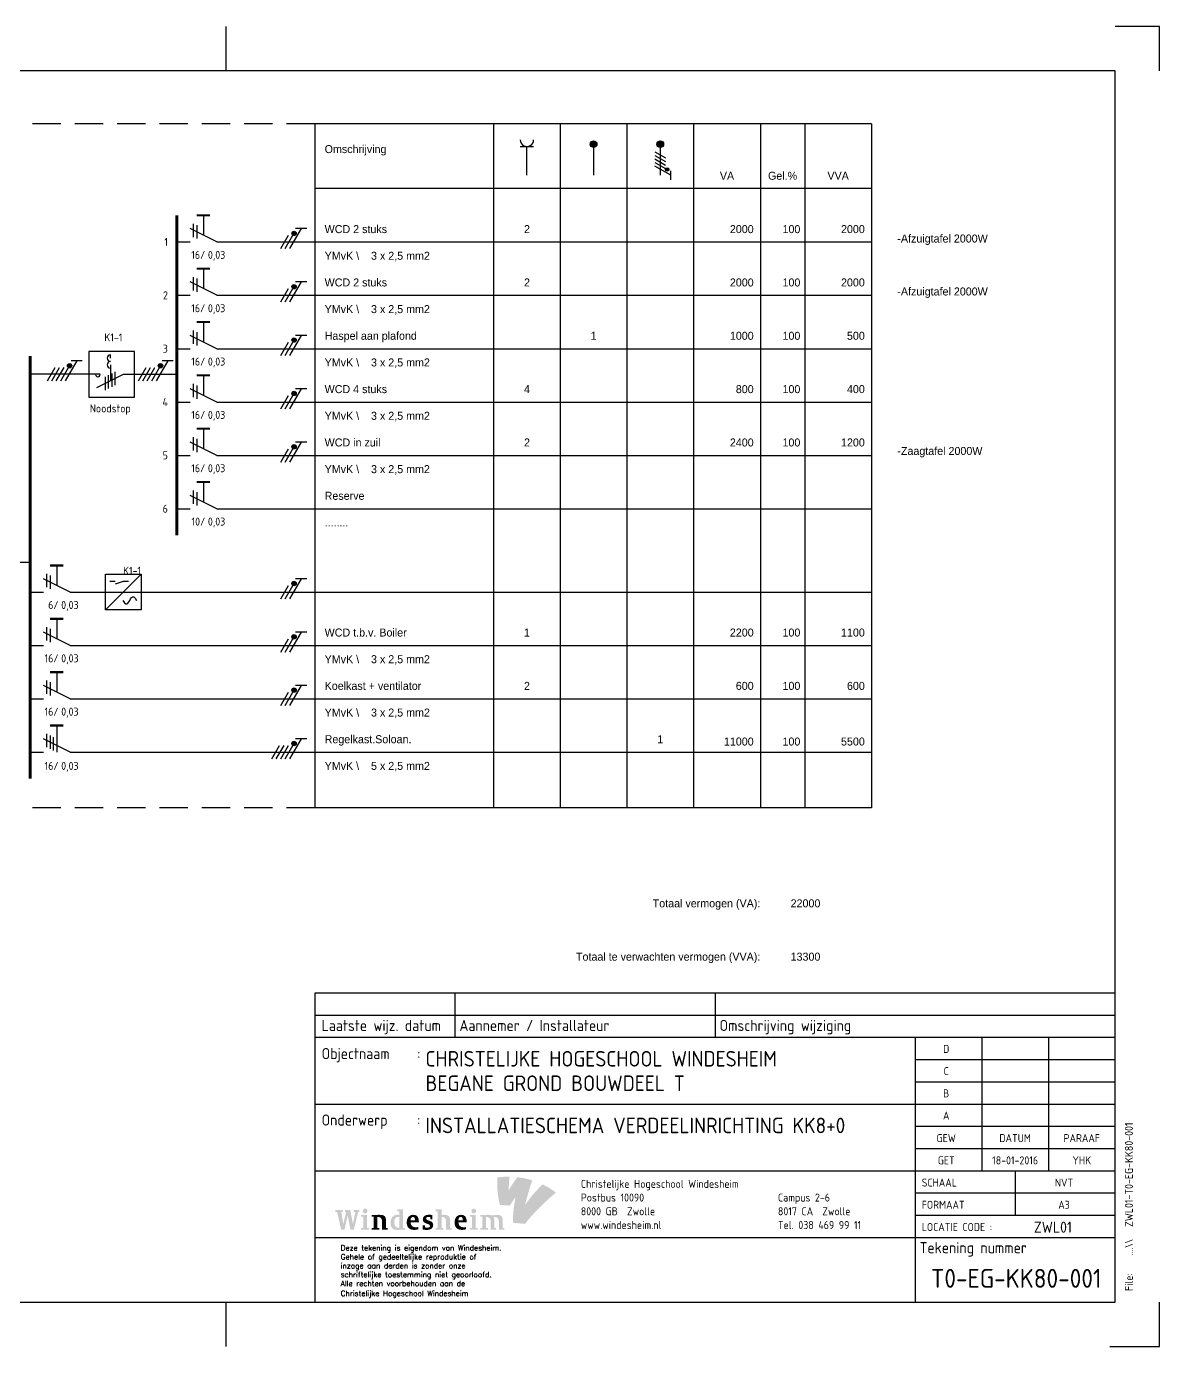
# Model space of a CAD drawing. Header units: millimetres. Extents: x 0 to 420, y 0 to 297.
# Drawn here: x 165.1 to 420, y 0 to 297 of the extents above; entities that cross this region are included whole.
import ezdxf
from ezdxf.enums import TextEntityAlignment as Align

# ---------------------------------------------------------------- set-up
doc = ezdxf.new("R2010")
doc.units = ezdxf.units.MM
doc.linetypes.add('HIDDEN', pattern=[9.525, 6.35, -3.175])
doc.layers.get('0').update_dxf_attribs({"linetype": 'CONTINUOUS'})
for name, color, linetype in [('00ATT018', 1, 'CONTINUOUS'), ('00ATT025', 2, 'CONTINUOUS'), ('00ATT035', 3, 'CONTINUOUS'), ('00ATT050', 4, 'CONTINUOUS'), ('00KAD018', 1, 'CONTINUOUS'), ('00KAD025', 2, 'CONTINUOUS'), ('00KAD070', 5, 'CONTINUOUS'), ('BL$2----_KADER', 7, 'CONTINUOUS'), ('BL$4----_STEMPEL', 7, 'CONTINUOUS'), ('EL$1----', 3, 'CONTINUOUS'), ('EL$1----__OVK1', 3, 'CONTINUOUS'), ('EL$1----_KK1+0', 3, 'CONTINUOUS'), ('EL$1----_LK2+0', 3, 'CONTINUOUS'), ('LAAG_1', 160, 'CONTINUOUS'), ('LOGO', 7, 'CONTINUOUS')]:
    doc.layers.add(name, color=color, linetype=linetype)
doc.styles.add('BURO-018', font='BUROFONT', dxfattribs={"height": 1.8})
doc.styles.add('EDU', font='ROMANS.SHX', dxfattribs={"height": 2.5})
doc.styles.add('ISO', font='isocp.shx')
doc.styles.add('STABICAD-018', font='ISOCP.SHX', dxfattribs={"height": 1.8})

# ---------------------------------------------------------------- blocks, each defined once
blk = doc.blocks.new('L1')
at = {"color": 0, "linetype": 'Continuous'}
for p, q in [((-3, 73.98), (-3, 71.48)), ((-3, 72.73), (1.5, 70.13)), ((1.5, 69.13), (-1.5, 70.87)), ((1.5, 68.13), (-1.5, 69.87))]:
    blk.add_line(p, q, dxfattribs=at)
at = {"color": 0, "linetype": 'Continuous', "const_width": 0.5}
blk.add_lwpolyline([(-1.68, 71.12, 1), (-2.18, 71.12, 1)], format="xyb", close=True, dxfattribs=at)
at = {"color": 0, "linetype": 'Continuous'}
blk.add_circle((-1.93, 71.12), 0.5, dxfattribs=at)
blk = doc.blocks.new('L3')
at = {"color": 0, "linetype": 'Continuous'}
for p, q in [((-3, 75.98), (-3, 73.48)), ((-3, 74.73), (1.5, 72.13)), ((1.5, 71.13), (-1.5, 72.87)), ((1.5, 70.13), (-1.5, 71.87)), ((1.5, 69.13), (-1.5, 70.87)), ((1.5, 68.13), (-1.5, 69.87))]:
    blk.add_line(p, q, dxfattribs=at)
at = {"color": 0, "linetype": 'Continuous', "const_width": 0.5}
blk.add_lwpolyline([(-1.68, 73.12, 1), (-2.18, 73.12, 1)], format="xyb", close=True, dxfattribs=at)
at = {"color": 0, "linetype": 'Continuous'}
blk.add_circle((-1.93, 73.12), 0.5, dxfattribs=at)
blk = doc.blocks.new('CE_070201C')
at = {"color": 0, "linetype": 'Continuous'}
for p, q in [((0.9375, 1.125), (-2.0625, 1.125)), ((-1.6875, 0.375), (1.3125, 0.375)), ((1.6875, -0.375), (-1.3125, -0.375)), ((-0.9375, -1.125), (2.0625, -1.125))]:
    blk.add_line(p, q, dxfattribs=at)
blk = doc.blocks.new('*U18')
at = {"color": 0, "linetype": 'Continuous'}
blk.add_line((0, -6), (-3, 0), dxfattribs=at)
blk.add_blockref('CE_070201C', (-1.5, -3), dxfattribs=at)
at = {"color": 0, "linetype": 'Continuous', "style": 'STABICAD-018'}
blk.add_attdef('TERMINALCLAMP1', text='', height=1.8, dxfattribs=at).set_placement((-1, 1), align=Align.RIGHT)
at = {"color": 0, "linetype": 'Continuous', "style": 'STABICAD-018', "flags": 1}
for tag in ['ARTICLECODE', 'CODING']:
    blk.add_attdef(tag, text='', height=1.8, dxfattribs=at).set_placement((0, 0), align=Align.MIDDLE)
at = {"color": 0, "linetype": 'Continuous', "style": 'STABICAD-018'}
blk.add_attdef('TERMINALCLAMP2', text='', height=1.8, dxfattribs=at).set_placement((-1, -7), align=Align.TOP_RIGHT)
blk = doc.blocks.new('KOLNR6')
at = {"color": 0, "linetype": 'Continuous'}
for p, q in [((-3.5, -1.5), (-3.5, 1.5)), ((3, 0), (-3.5, 0))]:
    blk.add_line(p, q, dxfattribs=at)
blk.add_arc((-5, 0), 1.5, 270, 90, dxfattribs=at)
blk = doc.blocks.new('KOLNR8')
at = {"color": 0, "linetype": 'Continuous'}
blk.add_line((-4, 0), (3, 0), dxfattribs=at)
at = {"color": 0, "linetype": 'Continuous', "const_width": 0.75}
blk.add_lwpolyline([(-4, -0.375, 1), (-4, 0.375, 1)], format="xyb", close=True, dxfattribs=at)
at = {"color": 0, "linetype": 'Continuous'}
blk.add_circle((-4, 0), 0.75, dxfattribs=at)
blk = doc.blocks.new('KOLNR9')
at = {"color": 0, "linetype": 'Continuous'}
for p, q in [((-4, 0), (3, 0)), ((-2.29, -1.2), (-0.91, 1.2)), ((-1.49, -1.2), (-0.11, 1.2)), ((-0.69, -1.2), (0.69, 1.2)), ((0.11, -1.2), (1.49, 1.2)), ((2.99, 2.4), (0.91, -1.2)), ((3.99, 2.4), (1.99, 2.4))]:
    blk.add_line(p, q, dxfattribs=at)
for points, const_width in [([(-4, -0.38, 1), (-4, 0.38, 1)], 0.75), ([(1.69, 1.35, 1), (1.69, 1.75, 1)], 0.4)]:
    blk.add_lwpolyline(points, format="xyb", close=True, dxfattribs=dict(at, const_width=const_width))
for centre, radius in [((-4, 0), 0.75), ((1.69, 1.55), 0.4)]:
    blk.add_circle(centre, radius, dxfattribs=at)
blk = doc.blocks.new('B6')
at = {"color": 0, "linetype": 'Continuous'}
for p, q in [((0, 9), (0, 21)), ((0, 9), (-3, 3)), ((-6, 6), (-1.5, 6)), ((-1.12, 3.75), (-4.12, 3.75)), ((-3.75, 4.5), (-0.75, 4.5)), ((0, 0), (0, 3))]:
    blk.add_line(p, q, dxfattribs=at)
at = {"color": 0, "linetype": 'Continuous', "const_width": 0.5}
blk.add_lwpolyline([(-6, 4.5), (-6, 7.5)], dxfattribs=at)
at = {"color": 0, "linetype": 'Continuous', "style": 'STABICAD-018'}
blk.add_attdef('OPERATINGCURRENT', text='', height=1.8, rotation=90, dxfattribs=at).set_placement((2, 6.9), align=Align.TOP_LEFT)
blk.add_attdef('FREEFIELD1', (-3, 12), '', height=1.8, rotation=90, dxfattribs=at)
blk.add_attdef('EARTHLEAKAGECIRCUITBREAKER', text='', height=1.8, rotation=90, dxfattribs=at).set_placement((2, 6.2), align=Align.TOP_RIGHT)
blk.add_attdef('ARTICLECODE', text='', height=1.8, dxfattribs=at).set_placement((-741, -42), align=Align.MIDDLE)
blk = doc.blocks.new('B7')
at = {"color": 0, "linetype": 'Continuous'}
for p, q in [((0, 9), (0, 21)), ((0, 9), (-3, 3)), ((-6, 6), (-1.5, 6)), ((-3, 6), (0, 6)), ((-1.12, 3.75), (-4.12, 3.75)), ((-3.75, 4.5), (-0.75, 4.5)), ((-0.38, 5.25), (-3.38, 5.25)), ((0, 0), (0, 3))]:
    blk.add_line(p, q, dxfattribs=at)
at = {"color": 0, "linetype": 'Continuous', "const_width": 0.5}
blk.add_lwpolyline([(-6, 4.5), (-6, 7.5)], dxfattribs=at)
at = {"color": 0, "linetype": 'Continuous', "style": 'STABICAD-018'}
blk.add_attdef('OPERATINGCURRENT', text='', height=1.8, rotation=90, dxfattribs=at).set_placement((2, 6.9), align=Align.TOP_LEFT)
blk.add_attdef('FREEFIELD1', (-3, 12), '', height=1.8, rotation=90, dxfattribs=at)
blk.add_attdef('EARTHLEAKAGECIRCUITBREAKER', text='', height=1.8, rotation=90, dxfattribs=at).set_placement((2, 6.2), align=Align.TOP_RIGHT)
blk.add_attdef('ARTICLECODE', text='', height=1.8, dxfattribs=at).set_placement((-777, -42), align=Align.MIDDLE)
blk = doc.blocks.new('020209')
at = {"color": 0, "linetype": 'Continuous'}
blk.add_lwpolyline([(-3, 0), (-2.31, 1.05), (-1.72, 1.53), (-1.22, 1.55), (-0.78, 1.22), (-0.38, 0.67), (0, 0), (0.38, -0.67), (0.78, -1.22), (1.22, -1.55), (1.72, -1.53), (2.31, -1.05), (3, 0)], dxfattribs=at)
blk = doc.blocks.new('CHW_A3H')
at = {"layer": '00KAD018'}
for p, q in [((210, 287.02899), (210, 297)), ((420, 297), (410.02899, 297)), ((420, 287.02899), (420, 297)), ((210, 0), (210, 9.97101)), ((420, 0), (420, 9.97101)), ((408.81141, 0), (420, 0))]:
    blk.add_line(p, q, dxfattribs=at)
at = {"layer": '00KAD070'}
for p, q in [((410.02899, 287.02899), (9.94202, 287.02899)), ((410.02899, 9.97101), (410.02899, 287.02899)), ((9.94202, 9.97101), (410.02899, 9.97101))]:
    blk.add_line(p, q, dxfattribs=at)
blk = doc.blocks.new('AI9-BLK4')
at = {"layer": 'LAAG_1'}
h = blk.add_hatch(color=40, dxfattribs=at)
edge = h.paths.add_edge_path()
edge.add_spline(control_points=[(7.13, 7.18), (4.76, 4.71), (2.6, 2.64), (-0.67, -2.09), (0, 0.48), (1.33, 5.88), (2.58, 8.98), (0.66, 9.66), (-2.22, 10.26), (-4.13, 10.42), (-5.47, 8.84), (-7.52, 5.49), (-8.07, 4.43), (-8, 6.89), (-7.74, 9.27), (-7.64, 10.61), (-9.57, 10.7), (-11, 10.61), (-13.21, 10.31), (-13.29, 6), (-13.05, 2.03), (-12.01, -2), (-10.76, -2.09), (-7.6, -2.36), (-7.6, -2.36), (-7.12, -1.66), (-6.13, -0.03), (-4.98, 1.41), (-5.44, -0.9), (-5.87, -4.06), (-6.06, -7.16), (-6.12, -8.14), (-6.15, -9.12), (-6.16, -10.06), (-4.67, -10.18), (-0.96, -10.58), (-0.72, -10.61), (-0.72, -10.61), (-0.71, -10.6), (-0.71, -10.6), (-0.7, -10.59), (-0.7, -10.58), (-0.69, -10.58), (0.69, -8.77), (2.26, -6.96), (3.63, -5.5), (4.7, -4.37), (5.74, -3.33), (6.72, -2.37), (9.27, 0.11), (11.5, 2.08), (13.21, 3.49), (11.03, 5.13), (9.48, 6.13), (7.13, 7.18)], knot_values=[0, 0, 0, 0, 1, 1, 1, 2, 2, 2, 3, 3, 3, 4, 4, 4, 5, 5, 5, 6, 6, 6, 7, 7, 7, 8, 8, 8, 9, 9, 9, 10, 10, 10, 11, 11, 11, 12, 12, 12, 13, 13, 13, 14, 14, 14, 15, 15, 15, 16, 16, 16, 17, 17, 17, 18, 18, 18, 18], degree=3, periodic=0)
h = blk.add_hatch(color=154, dxfattribs=at)
edge = h.paths.add_edge_path()
edge.add_spline(control_points=[(-0.71, -10.6), (-0.71, -10.6), (-0.71, -10.6), (-0.71, -10.6), (-0.74, -10.63), (-0.72, -10.62), (-0.71, -10.6)], knot_values=[0, 0, 0, 0, 1, 1, 1, 2, 2, 2, 2], degree=3, periodic=0)
h = blk.add_hatch(color=154, dxfattribs=at)
edge = h.paths.add_edge_path()
edge.add_spline(control_points=[(-0.71, -10.6), (-0.71, -10.6), (-0.7, -10.6), (-0.7, -10.6), (-0.67, -10.57), (-0.69, -10.59), (-0.71, -10.6)], knot_values=[0, 0, 0, 0, 1, 1, 1, 2, 2, 2, 2], degree=3, periodic=0)
blk = doc.blocks.new('AI9-BLK3')
at = {"layer": 'LAAG_1'}
h = blk.add_hatch(color=154, dxfattribs=at)
edge = h.paths.add_edge_path()
edge.add_spline(control_points=[(-27.78, 3.24), (-27.78, 3.24), (-29.75, -4.72), (-29.75, -4.72), (-29.75, -4.72), (-31.22, -4.72), (-31.22, -4.72), (-31.22, -4.72), (-32.46, 1.79), (-32.46, 1.79), (-32.46, 1.79), (-33.95, -4.72), (-33.95, -4.72), (-33.95, -4.72), (-35.41, -4.72), (-35.41, -4.72), (-35.41, -4.72), (-37.24, 3.24), (-37.24, 3.24), (-37.24, 3.24), (-38.03, 3.24), (-38.03, 3.24), (-38.03, 3.24), (-38.03, 4.16), (-38.03, 4.16), (-38.03, 4.16), (-34.81, 4.16), (-34.81, 4.16), (-34.81, 4.16), (-34.81, 3.24), (-34.81, 3.24), (-34.81, 3.24), (-35.38, 3.24), (-35.38, 3.24), (-35.38, 3.24), (-34.43, -2.11), (-34.43, -2.11), (-34.43, -2.11), (-33.18, 3.26), (-33.18, 3.26), (-33.18, 3.26), (-33.73, 3.26), (-33.73, 3.26), (-33.73, 3.26), (-33.73, 4.16), (-33.73, 4.16), (-33.73, 4.16), (-31.32, 4.16), (-31.32, 4.16), (-31.32, 4.16), (-30.15, -2.11), (-30.15, -2.11), (-30.15, -2.11), (-29.03, 3.24), (-29.03, 3.24), (-29.03, 3.24), (-29.84, 3.24), (-29.84, 3.24), (-29.84, 3.24), (-29.84, 4.16), (-29.84, 4.16), (-29.84, 4.16), (-27.18, 4.16), (-27.18, 4.16), (-27.18, 4.16), (-27.18, 3.24), (-27.18, 3.24), (-27.18, 3.24), (-27.78, 3.24), (-27.78, 3.24)], knot_values=[0, 0, 0, 0, 1, 1, 1, 2, 2, 2, 3, 3, 3, 4, 4, 4, 5, 5, 5, 6, 6, 6, 7, 7, 7, 8, 8, 8, 9, 9, 9, 10, 10, 10, 11, 11, 11, 12, 12, 12, 13, 13, 13, 14, 14, 14, 15, 15, 15, 16, 16, 16, 17, 17, 17, 18, 18, 18, 19, 19, 19, 20, 20, 20, 21, 21, 21, 22, 22, 22, 23, 23, 23, 23], degree=3, periodic=0)
h = blk.add_hatch(color=154, dxfattribs=at)
edge = h.paths.add_edge_path()
edge.add_spline(control_points=[(-26.42, -4.7), (-26.42, -4.7), (-26.42, -3.87), (-26.42, -3.87), (-26.42, -3.87), (-25.47, -3.87), (-25.47, -3.87), (-25.47, -3.87), (-25.47, 1.17), (-25.47, 1.17), (-25.47, 1.17), (-26.42, 1.17), (-26.42, 1.17), (-26.42, 1.17), (-26.42, 1.99), (-26.42, 1.99), (-26.42, 1.99), (-23.75, 1.99), (-23.75, 1.99), (-23.75, 1.99), (-23.75, -3.87), (-23.75, -3.87), (-23.75, -3.87), (-22.88, -3.87), (-22.88, -3.87), (-22.88, -3.87), (-22.88, -4.7), (-22.88, -4.7), (-22.88, -4.7), (-26.42, -4.7), (-26.42, -4.7)], knot_values=[0, 0, 0, 0, 1, 1, 1, 2, 2, 2, 3, 3, 3, 4, 4, 4, 5, 5, 5, 6, 6, 6, 7, 7, 7, 8, 8, 8, 9, 9, 9, 10, 10, 10, 10], degree=3, periodic=0)
edge = h.paths.add_edge_path()
edge.add_spline(control_points=[(-24.66, 2.67), (-25.25, 2.67), (-25.71, 3.15), (-25.71, 3.74), (-25.71, 4.33), (-25.25, 4.79), (-24.66, 4.79), (-24.07, 4.79), (-23.58, 4.33), (-23.58, 3.74), (-23.58, 3.15), (-24.07, 2.67), (-24.66, 2.67)], knot_values=[0, 0, 0, 0, 1, 1, 1, 2, 2, 2, 3, 3, 3, 4, 4, 4, 4], degree=3, periodic=0)
h = blk.add_hatch(color=154, dxfattribs=at)
edge = h.paths.add_edge_path()
edge.add_spline(control_points=[(-17.02, -4.7), (-17.02, -4.7), (-17.02, -0.94), (-17.02, -0.94), (-17.02, -0.3), (-17.19, 0.21), (-17.5, 0.52), (-17.87, 0.9), (-18.34, 1.07), (-18.89, 1.07), (-18.95, 1.07), (-19.03, 1.07), (-19.09, 1.06), (-19.09, 1.06), (-19.09, -3.87), (-19.09, -3.87), (-19.09, -3.87), (-18.24, -3.87), (-18.24, -3.87), (-18.24, -3.87), (-18.24, -4.7), (-18.24, -4.7), (-18.24, -4.7), (-21.72, -4.7), (-21.72, -4.7), (-21.72, -4.7), (-21.72, -3.87), (-21.72, -3.87), (-21.72, -3.87), (-20.8, -3.87), (-20.8, -3.87), (-20.8, -3.87), (-20.8, 1.17), (-20.8, 1.17), (-20.8, 1.17), (-21.72, 1.17), (-21.72, 1.17), (-21.72, 1.17), (-21.72, 1.99), (-21.72, 1.99), (-21.72, 1.99), (-19.44, 1.99), (-19.44, 1.99), (-19.15, 1.99), (-18.89, 2.03), (-18.56, 2.03), (-16.96, 2.03), (-16.32, 1.86), (-15.88, 1.41), (-15.46, 1), (-15.3, 0.57), (-15.3, -0.15), (-15.3, -0.15), (-15.3, -3.87), (-15.3, -3.87), (-15.3, -3.87), (-14.5, -3.87), (-14.5, -3.87), (-14.5, -3.87), (-14.5, -4.7), (-14.5, -4.7), (-14.5, -4.7), (-17.02, -4.7), (-17.02, -4.7)], knot_values=[0, 0, 0, 0, 1, 1, 1, 2, 2, 2, 3, 3, 3, 4, 4, 4, 5, 5, 5, 6, 6, 6, 7, 7, 7, 8, 8, 8, 9, 9, 9, 10, 10, 10, 11, 11, 11, 12, 12, 12, 13, 13, 13, 14, 14, 14, 15, 15, 15, 16, 16, 16, 17, 17, 17, 18, 18, 18, 19, 19, 19, 20, 20, 20, 21, 21, 21, 21], degree=3, periodic=0)
h = blk.add_hatch(color=154, dxfattribs=at)
edge = h.paths.add_edge_path(flags=16)
edge.add_spline(control_points=[(-6.76, -4.7), (-6.76, -4.7), (-6.76, -3.87), (-6.76, -3.87), (-6.76, -3.87), (-7.62, -3.87), (-7.62, -3.87), (-7.62, -3.87), (-7.62, 4.46), (-7.62, 4.46), (-7.62, 4.46), (-10.2, 4.46), (-10.2, 4.46), (-10.2, 4.46), (-10.2, 3.64), (-10.2, 3.64), (-10.2, 3.64), (-9.32, 3.64), (-9.32, 3.64), (-9.32, 3.64), (-9.32, 1.95), (-9.32, 1.95), (-9.59, 2), (-9.79, 2.04), (-10.19, 2.04), (-11.95, 2.04), (-13.23, 0.68), (-13.23, -1.45), (-13.23, -3.83), (-12.29, -4.77), (-10.28, -4.77), (-9.86, -4.77), (-9.32, -4.7), (-9.12, -4.7), (-9.12, -4.7), (-6.76, -4.7), (-6.76, -4.7)], knot_values=[0, 0, 0, 0, 1, 1, 1, 2, 2, 2, 3, 3, 3, 4, 4, 4, 5, 5, 5, 6, 6, 6, 7, 7, 7, 8, 8, 8, 9, 9, 9, 10, 10, 10, 11, 11, 11, 12, 12, 12, 12], degree=3, periodic=0)
edge = h.paths.add_edge_path()
edge.add_spline(control_points=[(-9.28, -3.73), (-9.49, -3.76), (-9.62, -3.78), (-9.79, -3.78), (-10.77, -3.78), (-11.52, -3.12), (-11.52, -1.21), (-11.52, 0.4), (-10.88, 1.06), (-10, 1.06), (-9.71, 1.06), (-9.48, 1.02), (-9.28, 0.97), (-9.28, 0.97), (-9.28, -3.73), (-9.28, -3.73)], knot_values=[0, 0, 0, 0, 1, 1, 1, 2, 2, 2, 3, 3, 3, 4, 4, 4, 5, 5, 5, 5], degree=3, periodic=0)
h = blk.add_hatch(color=154, dxfattribs=at)
edge = h.paths.add_edge_path(flags=16)
edge.add_spline(control_points=[(-0.43, -1.4), (-0.43, 1.03), (-1.16, 2.05), (-3.05, 2.05), (-4.8, 2.05), (-5.93, 0.7), (-5.93, -1.35), (-5.93, -3.59), (-4.75, -4.76), (-2.66, -4.76), (-1.92, -4.76), (-1.25, -4.65), (-0.71, -4.43), (-0.71, -4.43), (-0.71, -3.47), (-0.71, -3.47), (-1.15, -3.57), (-1.59, -3.59), (-2.01, -3.59), (-3.43, -3.59), (-4.18, -2.54), (-4.18, -1.4), (-4.18, -1.4), (-0.43, -1.4), (-0.43, -1.4)], knot_values=[0, 0, 0, 0, 1, 1, 1, 2, 2, 2, 3, 3, 3, 4, 4, 4, 5, 5, 5, 6, 6, 6, 7, 7, 7, 8, 8, 8, 8], degree=3, periodic=0)
edge = h.paths.add_edge_path()
edge.add_spline(control_points=[(-2.19, -0.48), (-2.19, -0.48), (-4.21, -0.48), (-4.21, -0.48), (-4.21, 0.48), (-3.76, 1.08), (-3.17, 1.08), (-2.58, 1.08), (-2.19, 0.63), (-2.19, -0.48)], knot_values=[0, 0, 0, 0, 1, 1, 1, 2, 2, 2, 3, 3, 3, 3], degree=3, periodic=0)
h = blk.add_hatch(color=154, dxfattribs=at)
edge = h.paths.add_edge_path()
edge.add_spline(control_points=[(3.18, -4.79), (2.42, -4.79), (1.53, -4.63), (1.31, -4.55), (1.31, -4.55), (1.31, -2.67), (1.31, -2.67), (1.31, -2.67), (2.34, -2.67), (2.34, -2.67), (2.34, -2.67), (2.34, -3.62), (2.34, -3.62), (2.58, -3.7), (2.94, -3.79), (3.32, -3.79), (4.14, -3.79), (4.53, -3.52), (4.53, -3.03), (4.53, -2.53), (4.09, -2.3), (3.53, -2.1), (3.53, -2.1), (2.71, -1.81), (2.71, -1.81), (1.84, -1.5), (1.32, -0.99), (1.32, 0.08), (1.32, 1.19), (2.31, 2.08), (3.93, 2.08), (4.57, 2.08), (5.29, 2), (5.66, 1.88), (5.66, 1.88), (5.66, 0.04), (5.66, 0.04), (5.66, 0.04), (4.69, 0.04), (4.69, 0.04), (4.69, 0.04), (4.69, 1), (4.69, 1), (4.43, 1.07), (4.17, 1.11), (3.89, 1.11), (3.16, 1.11), (2.8, 0.83), (2.8, 0.37), (2.8, -0.04), (3.05, -0.24), (3.64, -0.43), (3.64, -0.43), (4.44, -0.7), (4.44, -0.7), (5.37, -1.01), (6, -1.57), (6, -2.6), (6, -4), (4.84, -4.79), (3.18, -4.79)], knot_values=[0, 0, 0, 0, 1, 1, 1, 2, 2, 2, 3, 3, 3, 4, 4, 4, 5, 5, 5, 6, 6, 6, 7, 7, 7, 8, 8, 8, 9, 9, 9, 10, 10, 10, 11, 11, 11, 12, 12, 12, 13, 13, 13, 14, 14, 14, 15, 15, 15, 16, 16, 16, 17, 17, 17, 18, 18, 18, 19, 19, 19, 20, 20, 20, 20], degree=3, periodic=0)
h = blk.add_hatch(color=154, dxfattribs=at)
edge = h.paths.add_edge_path()
edge.add_spline(control_points=[(11.81, -4.7), (11.81, -4.7), (11.81, -1.02), (11.81, -1.02), (11.81, -0.32), (11.67, 0.19), (11.34, 0.52), (10.95, 0.91), (10.48, 1.07), (9.97, 1.07), (9.88, 1.07), (9.79, 1.06), (9.75, 1.06), (9.75, 1.06), (9.75, -3.87), (9.75, -3.87), (9.75, -3.87), (10.59, -3.87), (10.59, -3.87), (10.59, -3.87), (10.59, -4.7), (10.59, -4.7), (10.59, -4.7), (7.11, -4.7), (7.11, -4.7), (7.11, -4.7), (7.11, -3.87), (7.11, -3.87), (7.11, -3.87), (8.03, -3.87), (8.03, -3.87), (8.03, -3.87), (8.03, 3.64), (8.03, 3.64), (8.03, 3.64), (7.16, 3.64), (7.16, 3.64), (7.16, 3.64), (7.16, 4.46), (7.16, 4.46), (7.16, 4.46), (9.75, 4.46), (9.75, 4.46), (9.75, 4.46), (9.75, 1.99), (9.75, 1.99), (9.93, 2), (10.23, 2.03), (10.54, 2.03), (11.88, 2.03), (12.52, 1.84), (12.96, 1.4), (13.39, 0.97), (13.53, 0.51), (13.53, -0.15), (13.53, -0.15), (13.53, -3.87), (13.53, -3.87), (13.53, -3.87), (14.34, -3.87), (14.34, -3.87), (14.34, -3.87), (14.34, -4.7), (14.34, -4.7), (14.34, -4.7), (11.81, -4.7), (11.81, -4.7)], knot_values=[0, 0, 0, 0, 1, 1, 1, 2, 2, 2, 3, 3, 3, 4, 4, 4, 5, 5, 5, 6, 6, 6, 7, 7, 7, 8, 8, 8, 9, 9, 9, 10, 10, 10, 11, 11, 11, 12, 12, 12, 13, 13, 13, 14, 14, 14, 15, 15, 15, 16, 16, 16, 17, 17, 17, 18, 18, 18, 19, 19, 19, 20, 20, 20, 21, 21, 21, 22, 22, 22, 22], degree=3, periodic=0)
h = blk.add_hatch(color=154, dxfattribs=at)
edge = h.paths.add_edge_path(flags=16)
edge.add_spline(control_points=[(21.09, -1.4), (21.09, 1.03), (20.36, 2.05), (18.47, 2.05), (16.72, 2.05), (15.6, 0.7), (15.6, -1.35), (15.6, -3.59), (16.77, -4.76), (18.87, -4.76), (19.6, -4.76), (20.27, -4.65), (20.81, -4.43), (20.81, -4.43), (20.81, -3.47), (20.81, -3.47), (20.37, -3.57), (19.93, -3.59), (19.52, -3.59), (18.09, -3.59), (17.35, -2.54), (17.35, -1.4), (17.35, -1.4), (21.09, -1.4), (21.09, -1.4)], knot_values=[0, 0, 0, 0, 1, 1, 1, 2, 2, 2, 3, 3, 3, 4, 4, 4, 5, 5, 5, 6, 6, 6, 7, 7, 7, 8, 8, 8, 8], degree=3, periodic=0)
edge = h.paths.add_edge_path()
edge.add_spline(control_points=[(19.33, -0.48), (19.33, -0.48), (17.31, -0.48), (17.31, -0.48), (17.31, 0.48), (17.76, 1.08), (18.35, 1.08), (18.94, 1.08), (19.33, 0.63), (19.33, -0.48)], knot_values=[0, 0, 0, 0, 1, 1, 1, 2, 2, 2, 3, 3, 3, 3], degree=3, periodic=0)
h = blk.add_hatch(color=154, dxfattribs=at)
edge = h.paths.add_edge_path()
edge.add_spline(control_points=[(22.47, -4.7), (22.47, -4.7), (22.47, -3.87), (22.47, -3.87), (22.47, -3.87), (23.42, -3.87), (23.42, -3.87), (23.42, -3.87), (23.42, 1.17), (23.42, 1.17), (23.42, 1.17), (22.47, 1.17), (22.47, 1.17), (22.47, 1.17), (22.47, 1.99), (22.47, 1.99), (22.47, 1.99), (25.13, 1.99), (25.13, 1.99), (25.13, 1.99), (25.13, -3.87), (25.13, -3.87), (25.13, -3.87), (26, -3.87), (26, -3.87), (26, -3.87), (26, -4.7), (26, -4.7), (26, -4.7), (22.47, -4.7), (22.47, -4.7)], knot_values=[0, 0, 0, 0, 1, 1, 1, 2, 2, 2, 3, 3, 3, 4, 4, 4, 5, 5, 5, 6, 6, 6, 7, 7, 7, 8, 8, 8, 9, 9, 9, 10, 10, 10, 10], degree=3, periodic=0)
edge = h.paths.add_edge_path()
edge.add_spline(control_points=[(24.23, 2.67), (23.64, 2.67), (23.18, 3.15), (23.18, 3.74), (23.18, 4.33), (23.64, 4.79), (24.23, 4.79), (24.82, 4.79), (25.31, 4.33), (25.31, 3.74), (25.31, 3.15), (24.82, 2.67), (24.23, 2.67)], knot_values=[0, 0, 0, 0, 1, 1, 1, 2, 2, 2, 3, 3, 3, 4, 4, 4, 4], degree=3, periodic=0)
h = blk.add_hatch(color=154, dxfattribs=at)
edge = h.paths.add_edge_path()
edge.add_spline(control_points=[(35.52, -4.7), (35.52, -4.7), (35.52, -0.89), (35.52, -0.89), (35.52, -0.3), (35.34, 0.21), (35.04, 0.52), (34.66, 0.9), (34.24, 1.07), (33.55, 1.07), (33.41, 1.07), (33.28, 1.05), (33.17, 1.03), (33.4, 0.83), (33.52, 0.35), (33.52, -0.07), (33.52, -0.07), (33.52, -3.87), (33.52, -3.87), (33.52, -3.87), (34.3, -3.87), (34.3, -3.87), (34.3, -3.87), (34.3, -4.7), (34.3, -4.7), (34.3, -4.7), (31.82, -4.7), (31.82, -4.7), (31.82, -4.7), (31.82, -0.89), (31.82, -0.89), (31.82, -0.18), (31.64, 0.24), (31.34, 0.53), (30.95, 0.92), (30.5, 1.07), (30.01, 1.07), (29.96, 1.07), (29.9, 1.06), (29.8, 1.06), (29.8, 1.06), (29.8, -3.87), (29.8, -3.87), (29.8, -3.87), (30.64, -3.87), (30.64, -3.87), (30.64, -3.87), (30.64, -4.7), (30.64, -4.7), (30.64, -4.7), (27.17, -4.7), (27.17, -4.7), (27.17, -4.7), (27.17, -3.87), (27.17, -3.87), (27.17, -3.87), (28.09, -3.87), (28.09, -3.87), (28.09, -3.87), (28.09, 1.17), (28.09, 1.17), (28.09, 1.17), (27.17, 1.17), (27.17, 1.17), (27.17, 1.17), (27.17, 1.99), (27.17, 1.99), (27.17, 1.99), (29.58, 1.99), (29.58, 1.99), (29.86, 1.99), (30.2, 2.03), (30.42, 2.03), (31.35, 2.03), (31.94, 1.93), (32.49, 1.67), (32.96, 1.86), (33.67, 2.01), (34.45, 2.01), (35.63, 2.01), (36.25, 1.82), (36.67, 1.4), (37.08, 0.99), (37.23, 0.53), (37.23, -0.08), (37.23, -0.08), (37.23, -3.87), (37.23, -3.87), (37.23, -3.87), (38.03, -3.87), (38.03, -3.87), (38.03, -3.87), (38.03, -4.7), (38.03, -4.7), (38.03, -4.7), (35.52, -4.7), (35.52, -4.7)], knot_values=[0, 0, 0, 0, 1, 1, 1, 2, 2, 2, 3, 3, 3, 4, 4, 4, 5, 5, 5, 6, 6, 6, 7, 7, 7, 8, 8, 8, 9, 9, 9, 10, 10, 10, 11, 11, 11, 12, 12, 12, 13, 13, 13, 14, 14, 14, 15, 15, 15, 16, 16, 16, 17, 17, 17, 18, 18, 18, 19, 19, 19, 20, 20, 20, 21, 21, 21, 22, 22, 22, 23, 23, 23, 24, 24, 24, 25, 25, 25, 26, 26, 26, 27, 27, 27, 28, 28, 28, 29, 29, 29, 30, 30, 30, 31, 31, 31, 32, 32, 32, 32], degree=3, periodic=0)
blk = doc.blocks.new('AI9-BLK2')
at = {"layer": 'LAAG_1', "color": 7}
for name, p in [('AI9-BLK4', (36.4, 1.35)), ('AI9-BLK3', (-11.59, -7.17))]:
    blk.add_blockref(name, p, dxfattribs=at)
blk = doc.blocks.new('CHW_ONDERHOEK')
at = {"layer": '00KAD025', "color": 2}
for p, q in [((-190, 79.5), (-190, 69.5)), ((-10, 79.5), (-190, 79.5)), ((-158.5, 79.5), (-158.5, 69.5)), ((-100, 79.5), (-100, 69.5)), ((-10, 74.5), (-190, 74.5)), ((-40, 69.5), (-40, 39.5)), ((-25, 69.5), (-25, 39.5)), ((-10, 64.5), (-55, 64.5)), ((-10, 59.5), (-55, 59.5)), ((-10, 54.5), (-55, 54.5)), ((-10, 49.5), (-55, 49.5)), ((-32.5, 39.5), (-32.5, 34.5)), ((-32.5, 34.5), (-32.5, 29.5))]:
    blk.add_line(p, q, dxfattribs=at)
at = {"layer": '00KAD070', "color": 5}
for p, q in [((-10, 69.5), (-190, 69.5)), ((-190, 69.5), (-190, 10)), ((-55, 69.5), (-55, 10)), ((-55, 54.5), (-190, 54.5)), ((-10, 44.5), (-55, 44.5)), ((-10, 39.5), (-190, 39.5)), ((-10, 34.5), (-55, 34.5)), ((-10, 29.5), (-55, 29.5)), ((-55, 24.5), (-190, 24.5)), ((-10, 24.5), (-55, 24.5))]:
    blk.add_line(p, q, dxfattribs=at)
at = {"layer": 'LAAG_1', "color": 7, "xscale": 0.5, "yscale": 0.5, "zscale": 0.5}
blk.add_blockref('AI9-BLK2', (-160.6, 32.22), dxfattribs=at)
at = {"layer": '00ATT018', "color": 1, "style": 'ISO'}
for s, p in [('GEW', (-48, 46)), ('DATUM', (-32.5, 46)), ('PARAAF', (-17.5, 46)), ('GET', (-48, 41))]:
    blk.add_text(s, height=1.8, dxfattribs=at).set_placement(p, align=Align.CENTER)
for s, p in [('SCHAAL', (-53.5, 36)), ('FORMAAT', (-53.5, 31))]:
    blk.add_text(s, height=1.8, dxfattribs=at).set_placement(p)
at = {"layer": '00ATT018', "color": 1, "style": 'ISO', "width": 0.9}
blk.add_text('....\\\\', height=1.8, rotation=90, dxfattribs=at).set_placement((-6, 20.5))
at = {"layer": '00ATT018', "color": 1, "linetype": 'Continuous', "style": 'EDU'}
for s, p in [('Gehele of gedeeltelijke reproduktie of', (-184.2, 19.6)), ('Deze tekening is eigendom van Windesheim.', (-184.2, 21.6)), ('inzage aan derden is zonder onze', (-184.2, 17.6)), ('schriftelijke toestemming niet geoorloofd.', (-184.2, 15.6)), ('Alle rechten voorbehouden aan de', (-184.2, 13.6)), ('Christelijke Hogeschool Windesheim', (-184.2, 11.38))]:
    blk.add_text(s, height=1.2, dxfattribs=at).set_placement(p)
at = {"layer": '00ATT018', "color": 1, "style": 'ISO'}
blk.add_text('File:', height=1.8, rotation=90, dxfattribs=at).set_placement((-6, 12.5))
for tag, p in [('WZ_CODED', (-48, 66.07)), ('WZ_DATUMD', (-32.5, 66.07)), ('WZ_WZGOEDD', (-17.5, 66.07)), ('WZ_CODEC', (-48, 61.07)), ('WZ_DATUMC', (-32.5, 61.07)), ('WZ_WZGOEDC', (-17.5, 61.07)), ('WZ_CODEB', (-48, 56.07)), ('WZ_DATUMB', (-32.5, 56.07)), ('WZ_WZGOEDB', (-17.5, 56.07)), ('WZ_CODEA', (-48, 51.07)), ('WZ_DATUMA', (-32.5, 51.07)), ('WZ_WZGOEDA', (-17.5, 51.07)), ('TKDATCREAT', (-32.5, 41)), ('TKINIT', (-17.5, 41)), ('TKSCHAAL', (-21.5, 36)), ('TKFORMAAT', (-21.5, 31))]:
    blk.add_attdef(tag, text='', height=1.8, dxfattribs=at).set_placement(p, align=Align.CENTER)
blk.add_attdef('DWGNAME', (-6, 26.93), '', height=1.8, rotation=90, dxfattribs=at)
at = {"layer": '00ATT025', "color": 2, "style": 'ISO'}
for s, p in [('Objectnaam', (-188.5, 64.67)), ('Onderwerp', (-188.5, 49.72)), ('Tekening nummer', (-54, 21))]:
    blk.add_text(s, height=2.5, dxfattribs=at).set_placement(p)
at = {"layer": '00ATT025', "style": 'ISO'}
for p in [(-167.02, 64.67), (-167.02, 49.78)]:
    blk.add_text(':', height=2.5, dxfattribs=at).set_placement(p)
at = {"layer": '00ATT025', "color": 1, "style": 'ISO'}
blk.add_text('LOCATIE CODE :', height=1.8, dxfattribs=at).set_placement((-53.5, 26))
at = {"layer": '00ATT025', "color": 2, "style": 'ISO'}
for tag, p in [('WZ_DATUM', (-184, 75.9)), ('WZ_AANNEMER_INSTALATEUR', (-157.5, 75.9)), ('WZ_OMSCHR', (-99, 75.9))]:
    blk.add_attdef(tag, p, '', height=2.5, dxfattribs=at)
at = {"layer": '00ATT025', "color": 3, "style": 'ISO'}
blk.add_attdef('TKVRIJ2', text='', height=2.5, dxfattribs=at).set_placement((-24, 25.62), align=Align.CENTER)
at = {"layer": '00ATT035', "color": 3, "style": 'ISO'}
for s, p in [('Laatste wijz. datum', (-188.5, 71)), ('Aannemer / Installateur', (-157.5, 71)), ('Omschrijving wijziging', (-99, 71))]:
    blk.add_text(s, height=2.5, dxfattribs=at).set_placement(p)
for tag, p in [('PROMSCHR', (-165.14, 63)), ('TK1OMSCHR', (-165.14, 57.5)), ('TK2OMSCHR', (-165.14, 48)), ('TKVRIJ1', (-165.14, 42.5))]:
    blk.add_attdef(tag, p, '', height=3.5, dxfattribs=at)
at = {"layer": '00ATT050', "color": 4, "style": 'ISO'}
blk.add_attdef('TKFASE', text='', height=5, dxfattribs=at).set_placement((-14.5, 82), align=Align.RIGHT)
blk.add_attdef('TKTEKNR', text='', height=3.5, dxfattribs=at).set_placement((-32.25, 13.23), align=Align.CENTER)
at = {"layer": 'LOGO', "color": 1, "style": 'ISO'}
for s, p in [('Christelijke Hogeschool Windesheim', (-130.19, 35.71)), ('Postbus 10090', (-130.19, 32.63)), ('Campus 2-6', (-85.85, 32.63)), ('8000 GB  Zwolle', (-130.19, 29.54)), ('8017 CA  Zwolle', (-85.85, 29.54)), ('www.windesheim.nl', (-130.19, 26.45)), ('Tel. 038 469 99 11', (-85.85, 26.45))]:
    blk.add_text(s, height=1.8, dxfattribs=at).set_placement(p)

msp = doc.modelspace()

# ---------------------------------------------------------------- linework, layer by layer
at = {"layer": 'EL$1----'}
for p, q in [((179.1, 223.87), (179.1, 213.58)), ((189.38, 223.87), (179.1, 223.87)), ((184.01, 222.39), (184.01, 223.13)), ((189.38, 213.58), (189.38, 223.87)), ((184.01, 222.37), (184.01, 222.37)), ((184.01, 220.89), (184.01, 220.14)), ((184.01, 220.14), (184.01, 217.27)), ((177.9, 218.73), (165.86, 218.73)), ((181.7, 218.73), (177.9, 218.73)), ((186.92, 218.73), (189.38, 218.73)), ((179.1, 213.58), (189.38, 213.58)), ((182.92, 165.74), (190.92, 173.74))]:
    msp.add_line(p, q, dxfattribs=at)
at = {"layer": 'EL$1----', "ltscale": 0.2}
msp.add_line((146.67, 176.5), (165.92, 176.5), dxfattribs=at)
at = {"layer": 'EL$1----', "linetype": 'Continuous'}
for p, q in [((185.07, 172.12), (183.87, 172.12)), ((186.87, 172.12), (185.07, 171.52)), ((188.07, 172.12), (186.87, 172.12))]:
    msp.add_line(p, q, dxfattribs=at)
at = {"layer": 'EL$1----'}
msp.add_lwpolyline([(182.92, 165.74), (182.92, 173.74), (190.92, 173.74), (190.92, 165.74)], close=True, dxfattribs=at)
for centre, radius, start, end in [((184.01, 222.37), 0.749, 90, 270), ((184.01, 220.89), 0.749, 90, 270), ((181.17, 218.71), 0.534, 178.0298, 1.9702)]:
    msp.add_arc(centre, radius, start, end, dxfattribs=at)
at = {"layer": 'EL$1----__OVK1', "color": 1, "linetype": 'HIDDEN'}
for p, q in [((229.97, 275.08), (138.77, 275.08)), ((229.97, 121.22), (138.77, 121.22))]:
    msp.add_line(p, q, dxfattribs=at)
at = {"layer": 'EL$1----__OVK1', "color": 1}
for p, q in [((229.97, 275.08), (229.97, 121.22)), ((355.19, 275.08), (229.97, 275.08)), ((355.19, 260.5), (229.97, 260.5)), ((270.19, 260.5), (270.19, 121.22)), ((355.19, 121.22), (229.97, 121.22))]:
    msp.add_line(p, q, dxfattribs=at)
at = {"layer": 'EL$1----__OVK1'}
for p, q in [((219.92, 248.5), (231.92, 248.5)), ((231.92, 248.5), (252.92, 248.5)), ((231.92, 248.5), (243.92, 248.5)), ((243.92, 248.5), (355.19, 248.5)), ((255.92, 248.5), (255.92, 248.5)), ((219.92, 236.5), (231.92, 236.5)), ((231.92, 236.5), (252.92, 236.5)), ((231.92, 236.5), (243.92, 236.5)), ((243.92, 236.5), (355.19, 236.5)), ((255.92, 236.5), (255.92, 236.5)), ((219.92, 224.5), (231.92, 224.5)), ((231.92, 224.5), (252.92, 224.5)), ((231.92, 224.5), (243.92, 224.5)), ((243.92, 224.5), (355.19, 224.5)), ((255.92, 224.5), (255.92, 224.5)), ((186.92, 218.73), (198.92, 218.73)), ((219.92, 212.5), (231.92, 212.5)), ((231.92, 212.5), (243.92, 212.5)), ((243.92, 212.5), (355.19, 212.5)), ((255.92, 212.5), (255.92, 212.5)), ((219.92, 200.5), (231.92, 200.5)), ((231.92, 200.5), (252.92, 200.5)), ((231.92, 200.5), (243.92, 200.5)), ((243.92, 200.5), (355.19, 200.5)), ((255.92, 200.5), (255.92, 200.5)), ((219.92, 188.5), (231.92, 188.5)), ((231.92, 188.5), (252.92, 188.5)), ((231.92, 188.5), (243.92, 188.5)), ((243.92, 188.5), (355.19, 188.5)), ((255.92, 188.5), (255.92, 188.5)), ((186.92, 169.74), (243.92, 169.74)), ((243.92, 169.74), (355.19, 169.74)), ((186.92, 157.74), (219.92, 157.74)), ((219.92, 157.74), (231.92, 157.74)), ((231.92, 157.74), (243.92, 157.74)), ((243.92, 157.74), (355.19, 157.74)), ((243.92, 157.74), (355.19, 157.74)), ((255.92, 157.74), (255.92, 157.74)), ((186.92, 145.74), (219.92, 145.74)), ((219.92, 145.74), (231.92, 145.74)), ((231.92, 145.74), (243.92, 145.74)), ((243.92, 145.74), (355.19, 145.74)), ((255.92, 145.74), (255.92, 145.74)), ((186.92, 133.74), (219.92, 133.74)), ((219.92, 133.74), (231.92, 133.74)), ((231.92, 133.74), (243.92, 133.74)), ((243.92, 133.74), (355.19, 133.74)), ((255.92, 133.74), (255.92, 133.74))]:
    msp.add_line(p, q, dxfattribs=at)
for points in [[(198.92, 242.5, 0.7, 0.7, 0), (198.92, 254.5, 0.7, 0.7, 0)], [(198.92, 230.5, 0.7, 0.7, 0), (198.92, 242.5, 0.7, 0.7, 0)], [(198.92, 218.5, 0.7, 0.7, 0), (198.92, 230.5, 0.7, 0.7, 0)], [(165.92, 170.5, 0.7, 0.7, 0), (165.92, 222.87, 0.7, 0.7, 0)], [(198.92, 206.5, 0.7, 0.7, 0), (198.92, 218.5, 0.7, 0.7, 0)], [(198.92, 194.5, 0.7, 0.7, 0), (198.92, 206.5, 0.7, 0.7, 0)], [(198.92, 182.5, 0.7, 0.7, 0), (198.92, 194.5, 0.7, 0.7, 0)], [(165.92, 139.74, 0.7, 0.7, 0), (165.92, 151.74, 0.7, 0.7, 0)], [(165.92, 127.74, 0.7, 0.7, 0), (165.92, 139.74, 0.7, 0.7, 0)]]:
    msp.add_lwpolyline(points, format="xyseb", dxfattribs=at)
at = {"layer": 'EL$1----__OVK1', "const_width": 0.7}
msp.add_lwpolyline([(165.92, 151.74), (165.92, 170.5)], dxfattribs=at)
at = {"layer": 'EL$1----_KK1+0', "color": 1}
for p, q in [((270.19, 275.08), (270.19, 152.5)), ((285.19, 275.08), (285.19, 127.98)), ((285.19, 275.08), (285.19, 121.22)), ((300.19, 275.08), (300.19, 121.22)), ((315.19, 275.08), (315.19, 121.22)), ((330.19, 275.08), (330.19, 121.22)), ((340.19, 275.08), (340.19, 121.22)), ((355.19, 275.08), (355.19, 121.22))]:
    msp.add_line(p, q, dxfattribs=at)

# ---------------------------------------------------------------- block references
at = {"layer": 'BL$2----_KADER'}
msp.add_blockref('CHW_A3H', (0, 0), dxfattribs=at)
at = {"layer": 'BL$4----_STEMPEL'}
ref = msp.add_blockref('CHW_ONDERHOEK', (420, 0), dxfattribs=at)
ref.add_attrib('TKTEKNR', 'T0-EG-KK80-001', dxfattribs={"layer": '00ATT050', "color": 4, "height": 4.25, "style": 'ISO'}).set_placement((387.75, 13.23), align=Align.CENTER)
ref.add_attrib('WZ_CODEA', 'A', dxfattribs={"layer": '00ATT018', "color": 1, "height": 1.8, "style": 'ISO'}).set_placement((372, 51.07), align=Align.CENTER)
ref.add_attrib('WZ_CODEB', 'B', dxfattribs={"layer": '00ATT018', "color": 1, "height": 1.8, "style": 'ISO'}).set_placement((372, 56.07), align=Align.CENTER)
ref.add_attrib('WZ_CODEC', 'C', dxfattribs={"layer": '00ATT018', "color": 1, "height": 1.8, "style": 'ISO'}).set_placement((372, 61.07), align=Align.CENTER)
ref.add_attrib('WZ_CODED', 'D', dxfattribs={"layer": '00ATT018', "color": 1, "height": 1.8, "style": 'ISO'}).set_placement((372, 66.07), align=Align.CENTER)
ref.add_attrib('TKDATCREAT', '18-01-2016', dxfattribs={"layer": '00ATT018', "color": 1, "height": 1.8, "style": 'ISO'}).set_placement((387.5, 41), align=Align.CENTER)
ref.add_attrib('TKINIT', 'YHK', dxfattribs={"layer": '00ATT018', "color": 1, "height": 1.8, "style": 'ISO'}).set_placement((402.5, 41), align=Align.CENTER)
ref.add_attrib('TKSCHAAL', 'NVT', dxfattribs={"layer": '00ATT018', "color": 1, "height": 1.8, "style": 'ISO'}).set_placement((398.5, 36), align=Align.CENTER)
ref.add_attrib('TKFORMAAT', 'A3', dxfattribs={"layer": '00ATT018', "color": 1, "height": 1.8, "style": 'ISO'}).set_placement((398.5, 31), align=Align.CENTER)
ref.add_attrib('TKVRIJ2', 'ZWL01', dxfattribs={"layer": '00ATT025', "color": 3, "height": 2.5, "style": 'ISO'}).set_placement((396, 25.62), align=Align.CENTER)
ref.add_attrib('PROMSCHR', 'CHRISTELIJKE HOGESCHOOL WINDESHEIM', (254.86, 63), dxfattribs={"layer": '00ATT035', "color": 3, "height": 3.5, "style": 'ISO'})
ref.add_attrib('TK2OMSCHR', 'INSTALLATIESCHEMA VERDEELINRICHTING KK8+0', (254.86, 48), dxfattribs={"layer": '00ATT035', "color": 3, "height": 3.5, "style": 'ISO'})
ref.add_attrib('DWGNAME', 'ZWL01-T0-EG-KK80-001', (414, 26.93), dxfattribs={"layer": '00ATT018', "color": 1, "height": 1.8, "rotation": 90, "style": 'ISO'})
ref.add_attrib('TK1OMSCHR', 'BEGANE GROND BOUWDEEL T', (254.86, 57.5), dxfattribs={"layer": '00ATT035', "color": 3, "height": 3.5, "style": 'ISO'})
at = {"layer": 'EL$1----', "rotation": 270}
for name, p in [('L1', (154.18, 248.5)), ('L1', (154.18, 236.5)), ('L1', (154.18, 224.5)), ('L3', (101.69, 218.73)), ('L3', (122.14, 218.73)), ('L1', (154.18, 212.5)), ('L1', (154.18, 200.5)), ('L1', (154.18, 169.74)), ('L1', (154.18, 157.74)), ('L1', (154.18, 145.74)), ('L3', (152.18, 133.74))]:
    msp.add_blockref(name, p, dxfattribs=at)
at = {"layer": 'EL$1----', "linetype": 'Continuous', "rotation": 270}
msp.add_blockref('*U18', (186.92, 215.73), dxfattribs=at)
at = {"layer": 'EL$1----', "xscale": -0.5120000000000005, "yscale": 0.5120000000000005, "zscale": 0.5120000000000001, "rotation": 180}
msp.add_blockref('020209', (188.34, 167.87), dxfattribs=at)
at = {"layer": 'EL$1----__OVK1'}
ref = msp.add_blockref('B6', (198.92, 248.5), dxfattribs=dict(at, rotation=270))
ref.add_attrib('EARTHLEAKAGECIRCUITBREAKER', '0,03', dxfattribs={"color": 1, "height": 1.8, "style": 'STABICAD-018'}).set_placement((205.92, 246.5), align=Align.TOP_LEFT)
ref.add_attrib('OPERATINGCURRENT', '16/', dxfattribs={"color": 1, "height": 1.8, "style": 'STABICAD-018'}).set_placement((205.32, 246.5), align=Align.TOP_RIGHT)
ref = msp.add_blockref('B6', (198.92, 236.5), dxfattribs=dict(at, rotation=270))
ref.add_attrib('EARTHLEAKAGECIRCUITBREAKER', '0,03', dxfattribs={"color": 1, "height": 1.8, "style": 'STABICAD-018'}).set_placement((205.92, 234.5), align=Align.TOP_LEFT)
ref.add_attrib('OPERATINGCURRENT', '16/', dxfattribs={"color": 1, "height": 1.8, "style": 'STABICAD-018'}).set_placement((205.32, 234.5), align=Align.TOP_RIGHT)
ref = msp.add_blockref('B6', (198.92, 224.5), dxfattribs=dict(at, rotation=270))
ref.add_attrib('EARTHLEAKAGECIRCUITBREAKER', '0,03', dxfattribs={"color": 1, "height": 1.8, "style": 'STABICAD-018'}).set_placement((205.92, 222.5), align=Align.TOP_LEFT)
ref.add_attrib('OPERATINGCURRENT', '16/', dxfattribs={"color": 1, "height": 1.8, "style": 'STABICAD-018'}).set_placement((205.32, 222.5), align=Align.TOP_RIGHT)
ref = msp.add_blockref('B6', (198.92, 212.5), dxfattribs=dict(at, rotation=270))
ref.add_attrib('EARTHLEAKAGECIRCUITBREAKER', '0,03', dxfattribs={"color": 1, "height": 1.8, "style": 'STABICAD-018'}).set_placement((205.92, 210.5), align=Align.TOP_LEFT)
ref.add_attrib('OPERATINGCURRENT', '16/', dxfattribs={"color": 1, "height": 1.8, "style": 'STABICAD-018'}).set_placement((205.32, 210.5), align=Align.TOP_RIGHT)
ref = msp.add_blockref('B6', (198.92, 200.5), dxfattribs=dict(at, rotation=270))
ref.add_attrib('EARTHLEAKAGECIRCUITBREAKER', '0,03', dxfattribs={"color": 1, "height": 1.8, "style": 'STABICAD-018'}).set_placement((205.92, 198.5), align=Align.TOP_LEFT)
ref.add_attrib('OPERATINGCURRENT', '16/', dxfattribs={"color": 1, "height": 1.8, "style": 'STABICAD-018'}).set_placement((205.32, 198.5), align=Align.TOP_RIGHT)
ref = msp.add_blockref('B6', (198.92, 188.5), dxfattribs=dict(at, rotation=270))
ref.add_attrib('EARTHLEAKAGECIRCUITBREAKER', '0,03', dxfattribs={"color": 1, "height": 1.8, "style": 'STABICAD-018'}).set_placement((205.92, 186.5), align=Align.TOP_LEFT)
ref.add_attrib('OPERATINGCURRENT', '10/', dxfattribs={"color": 1, "height": 1.8, "style": 'STABICAD-018'}).set_placement((205.32, 186.5), align=Align.TOP_RIGHT)
ref = msp.add_blockref('B6', (165.92, 169.74), dxfattribs=dict(at, rotation=270))
ref.add_attrib('EARTHLEAKAGECIRCUITBREAKER', '0,03', dxfattribs={"color": 1, "height": 1.8, "style": 'STABICAD-018'}).set_placement((172.92, 167.74), align=Align.TOP_LEFT)
ref.add_attrib('OPERATINGCURRENT', '6/', dxfattribs={"color": 1, "height": 1.8, "style": 'STABICAD-018'}).set_placement((172.32, 167.74), align=Align.TOP_RIGHT)
ref = msp.add_blockref('B6', (165.92, 157.74), dxfattribs=dict(at, rotation=270))
ref.add_attrib('EARTHLEAKAGECIRCUITBREAKER', '0,03', dxfattribs={"color": 1, "height": 1.8, "style": 'STABICAD-018'}).set_placement((172.92, 155.74), align=Align.TOP_LEFT)
ref.add_attrib('OPERATINGCURRENT', '16/', dxfattribs={"color": 1, "height": 1.8, "style": 'STABICAD-018'}).set_placement((172.32, 155.74), align=Align.TOP_RIGHT)
ref = msp.add_blockref('B6', (165.92, 145.74), dxfattribs=dict(at, rotation=270))
ref.add_attrib('EARTHLEAKAGECIRCUITBREAKER', '0,03', dxfattribs={"color": 1, "height": 1.8, "style": 'STABICAD-018'}).set_placement((172.92, 143.74), align=Align.TOP_LEFT)
ref.add_attrib('OPERATINGCURRENT', '16/', dxfattribs={"color": 1, "height": 1.8, "style": 'STABICAD-018'}).set_placement((172.32, 143.74), align=Align.TOP_RIGHT)
ref = msp.add_blockref('B7', (165.92, 133.74), dxfattribs=dict(at, rotation=270))
ref.add_attrib('EARTHLEAKAGECIRCUITBREAKER', '0,03', dxfattribs={"color": 1, "height": 1.8, "style": 'STABICAD-018'}).set_placement((172.92, 131.54), align=Align.TOP_LEFT)
ref.add_attrib('OPERATINGCURRENT', '16/', dxfattribs={"color": 1, "height": 1.8, "style": 'STABICAD-018'}).set_placement((172.32, 131.54), align=Align.TOP_RIGHT)
at = {"layer": 'EL$1----_KK1+0', "rotation": 270}
for name, p in [('KOLNR6', (277.69, 266.5)), ('KOLNR8', (292.69, 266.5)), ('KOLNR9', (307.69, 266.5))]:
    msp.add_blockref(name, p, dxfattribs=at)

# ---------------------------------------------------------------- texts
at = {"layer": 'EL$1----__OVK1', "color": 1, "style": 'STABICAD-018'}
for s, p in [('1', (196.92, 248.5)), ('2', (196.92, 236.5)), ('K1-1', (186.68, 227.02)), ('3', (196.92, 224.5)), ('Noodstop', (188.56, 211.07)), ('4', (196.92, 212.5)), ('5', (196.92, 200.5)), ('6', (196.92, 188.5)), ('K1-1', (190.89, 174.55))]:
    msp.add_text(s, height=1.8, dxfattribs=at).set_placement(p, align=Align.MIDDLE_RIGHT)
at = {"layer": 'EL$1----_KK1+0', "color": 1, "style": 'BURO-018'}
for s, p in [('Gel.%', (335.19, 262.5)), ('VA', (322.69, 262.5)), ('VVA', (347.69, 262.5)), ('2', (277.69, 250.5)), ('2', (277.69, 238.5)), ('1', (292.69, 226.5)), ('4', (277.69, 214.5)), ('2', (277.69, 202.5)), ('1', (277.69, 159.74)), ('2', (277.69, 147.74)), ('1', (307.69, 135.74))]:
    msp.add_text(s, height=1.8, dxfattribs=at).set_placement(p, align=Align.CENTER)
for s, p in [('2000', (328.69, 250.5)), ('100', (339.19, 250.5)), ('2000', (353.69, 250.5)), ('2000', (328.69, 238.5)), ('100', (339.19, 238.5)), ('2000', (353.69, 238.5)), ('1000', (328.69, 226.5)), ('100', (339.19, 226.5)), ('500', (353.69, 226.5)), ('800', (328.69, 214.5)), ('100', (339.19, 214.5)), ('400', (353.69, 214.5)), ('2400', (328.69, 202.5)), ('100', (339.19, 202.5)), ('1200', (353.69, 202.5)), ('2200', (328.69, 159.74)), ('100', (339.19, 159.74)), ('1100', (353.69, 159.74)), ('600', (328.69, 147.74)), ('100', (339.19, 147.74)), ('600', (353.69, 147.74)), ('11000', (328.69, 135.22)), ('100', (339.19, 135.22)), ('5500', (353.69, 135.22)), ('Totaal vermogen (VA):', (330.19, 98.82)), ('22000', (343.69, 98.82)), ('Totaal te verwachten vermogen (VVA):', (330.19, 86.82)), ('13300', (343.69, 86.82))]:
    msp.add_text(s, height=1.8, dxfattribs=at).set_placement(p, align=Align.RIGHT)
at = {"layer": 'EL$1----_LK2+0', "color": 1, "style": 'BURO-018'}
for s, p in [('Omschrijving', (232.18, 268.5)), ('WCD 2 stuks', (232.18, 250.5)), ('-Afzuigtafel 2000W', (361.01, 248.38)), ('YMvK \\    3 x 2,5 mm2', (232.18, 244.5)), ('WCD 2 stuks', (232.18, 238.5)), ('-Afzuigtafel 2000W', (361.01, 236.47)), ('YMvK \\    3 x 2,5 mm2', (232.18, 232.5)), ('Haspel aan plafond', (232.18, 226.5)), ('YMvK \\    3 x 2,5 mm2', (232.18, 220.5)), ('WCD 4 stuks', (232.18, 214.5)), ('YMvK \\    3 x 2,5 mm2', (232.18, 208.5)), ('WCD in zuil', (232.18, 202.5)), ('-Zaagtafel 2000W', (361.01, 200.59)), ('YMvK \\    3 x 2,5 mm2', (232.18, 196.5)), ('Reserve', (232.18, 190.5)), ('........', (232.18, 184.5)), ('WCD t.b.v. Boiler', (232.18, 159.74)), ('YMvK \\    3 x 2,5 mm2', (232.18, 153.74)), ('Koelkast + ventilator', (232.18, 147.74)), ('YMvK \\    3 x 2,5 mm2', (232.18, 141.74)), ('Regelkast.Soloan.', (232.18, 135.74)), ('YMvK \\    5 x 2,5 mm2', (232.18, 129.74))]:
    msp.add_text(s, height=1.8, dxfattribs=at).set_placement(p)

doc.saveas('drawing.dxf')
